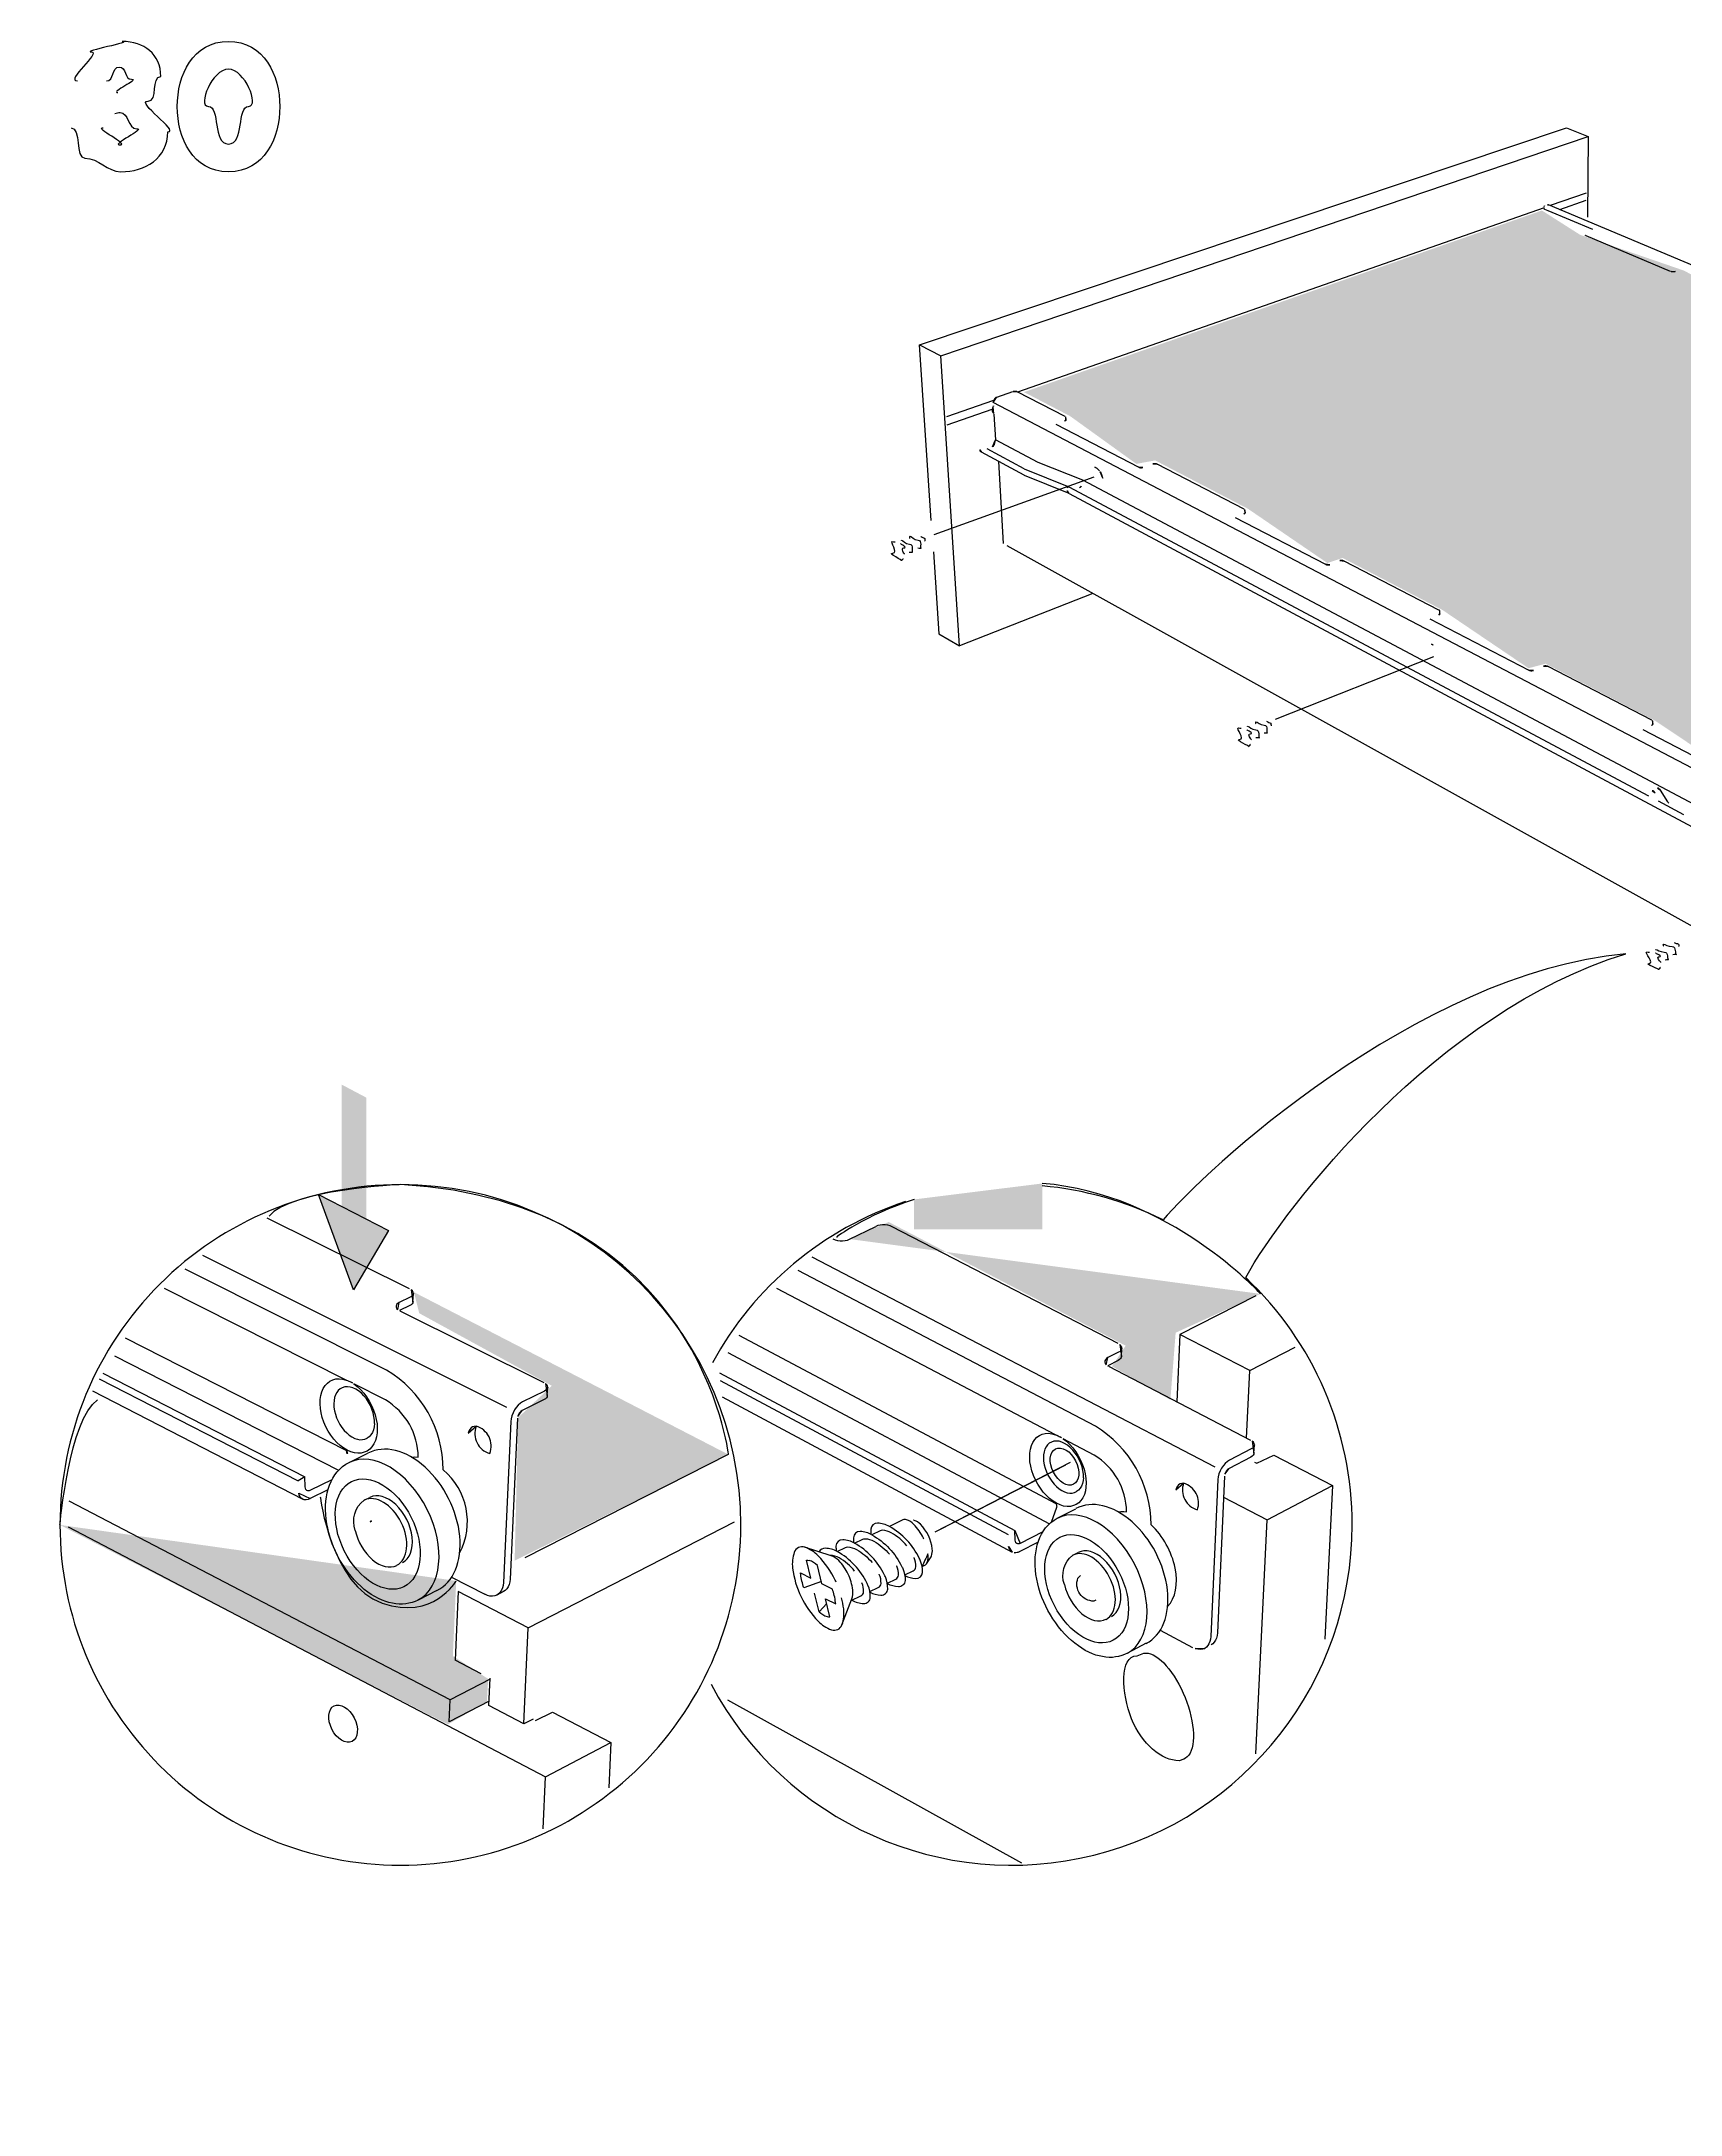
# Model space of a CAD drawing. Header units: metres. Extents: x -27.1 to 47.9, y -10.7 to 6.6.
# Drawn here: x 12.85 to 14.685, y -10.209 to -7.887 of the extents above; entities that cross this region are included whole.
import ezdxf

# ---------------------------------------------------------------- set-up
doc = ezdxf.new("R2010")
doc.units = ezdxf.units.M
doc.header["$MEASUREMENT"] = 0
doc.layers.add('PDF_Working_Num_Penna__1_Num_Penna__1_Num_Penna__1_Num_Penna__1_Num_Penna__1_Num_Penna__1', color=7, linetype='Continuous', lineweight=18, true_color=0xd1d2d4)
doc.layers.add('PDF_Working_Num_Penna__255_Num_Penna__255_Num_Penna__255_Num_Penna__255_Num_Penna__255_Num_Penna__255', color=255, linetype='Continuous', lineweight=18)
doc.layers.add('PDF_Working_Num_Penna__7_Num_Penna__7_Num_Penna__7_Num_Penna__7_Num_Penna__7_Num_Penna__7', color=7, linetype='Continuous', lineweight=18)
doc.styles.add('GENERATED_STYLE_1', font='Arial')

msp = doc.modelspace()

# ---------------------------------------------------------------- hatches: boundary and pattern name
at = {"layer": 'PDF_Working_Num_Penna__1_Num_Penna__1_Num_Penna__1_Num_Penna__1_Num_Penna__1_Num_Penna__1', "linetype": 'Continuous', "lineweight": 18, "true_color": 0xd1d2d4}
for points in [[(13.9496, -8.2796), (14.0012, -8.3065), (14.0754, -8.36), (14.0965, -8.3561), (14.2002, -8.4102), (14.2893, -8.4711), (14.3063, -8.4654), (14.4182, -8.5237), (14.5145, -8.5889), (14.5336, -8.5838), (14.6565, -8.6479), (14.7637, -8.7196), (14.7824, -8.7135), (14.8747, -8.7608), (14.8906, -8.7773), (14.8906, -8.7566), (15.4567, -8.4679), (15.3709, -8.4317), (15.2279, -8.3821), (15.1269, -8.3286), (15.1097, -8.332), (14.9984, -8.2843), (14.9, -8.2328), (14.7756, -8.1911), (14.6888, -8.1436), (14.5722, -8.1034), (14.5295, -8.0762)], [(13.9701, -9.166), (13.8266, -9.1839), (13.8266, -9.2174), (13.9701, -9.2174)], [(13.7535, -9.2282), (13.8623, -9.2427), (13.7981, -9.2092)], [(13.8623, -9.2427), (14.0634, -9.3477), (14.0482, -9.3708), (14.1135, -9.4084), (14.1194, -9.3332), (14.2144, -9.2897)], [(13.2665, -9.2877), (13.2725, -9.3114), (13.4209, -9.3926), (13.3833, -9.4282), (13.3793, -9.5885), (13.6188, -9.4697)], [(13.3139, -9.6112), (12.8702, -9.5485), (13.3046, -9.7719), (13.3481, -9.747), (13.3497, -9.721), (13.3101, -9.6953)]]:
    msp.add_hatch(color=254, dxfattribs=at).paths.add_polyline_path(points)
at = {"layer": 'PDF_Working_Num_Penna__7_Num_Penna__7_Num_Penna__7_Num_Penna__7_Num_Penna__7_Num_Penna__7', "linetype": 'Continuous', "lineweight": 18}
for points in [[(13.1857, -9.231), (13.2133, -9.2457), (13.2133, -9.0699), (13.1857, -9.0553)], [(13.1857, -9.231), (13.2133, -9.2457), (13.2133, -9.0699), (13.1857, -9.0553)], [(13.1988, -9.2853), (13.2381, -9.2187), (13.1597, -9.1782)], [(13.1988, -9.2853), (13.2381, -9.2187), (13.1597, -9.1782)]]:
    msp.add_hatch(color=7, dxfattribs=at).paths.add_polyline_path(points)

# ---------------------------------------------------------------- linework, layer by layer
at = {"layer": 'PDF_Working_Num_Penna__255_Num_Penna__255_Num_Penna__255_Num_Penna__255_Num_Penna__255_Num_Penna__255', "color": 255, "linetype": 'Continuous', "lineweight": 18, "flags": 128}
for points in [[(14.0278, -8.375), (13.8485, -8.4396)], [(14.408, -8.5763), (14.2308, -8.6463)], [(13.8555, -9.5535), (13.9964, -9.4811)]]:
    msp.add_lwpolyline(points, dxfattribs=at)
msp.add_lwpolyline([(13.1988, -9.2853), (13.1597, -9.1782), (13.2381, -9.2187)], close=True, dxfattribs=at)
at = {"layer": 'PDF_Working_Num_Penna__7_Num_Penna__7_Num_Penna__7_Num_Penna__7_Num_Penna__7_Num_Penna__7', "color": 7, "linetype": 'Continuous', "lineweight": 18, "flags": 128}
for points in [[(13.8458, -8.4235), (13.8326, -8.2265), (14.5571, -7.9836)], [(14.5571, -7.9836), (14.5814, -7.9934)], [(13.8326, -8.2265), (13.8564, -8.2388), (14.5814, -7.9934)], [(14.5814, -7.9934), (14.5806, -8.0838)], [(14.5792, -8.0566), (14.5389, -8.0707)], [(14.5319, -8.0732), (13.9424, -8.2795)], [(14.5863, -8.0976), (14.5366, -8.0767), (14.5327, -8.075)], [(15.4712, -8.4625), (14.537, -8.0699)], [(14.5495, -8.0752), (14.5791, -8.0648)], [(14.6736, -8.1445), (14.579, -8.1045)], [(13.8774, -8.5638), (13.8564, -8.2388)], [(13.9155, -8.2889), (13.8629, -8.3073)], [(13.9368, -8.2792), (13.9189, -8.2855)], [(13.9956, -8.3071), (13.942, -8.2793)], [(13.8635, -8.3163), (13.9141, -8.2986)], [(14.9075, -8.8106), (13.9151, -8.2914)], [(13.9159, -8.3043), (13.9176, -8.333)], [(13.9653, -8.3584), (13.9176, -8.333)], [(13.9854, -8.3155), (14.0781, -8.3638)], [(13.9499, -8.3727), (13.902, -8.347)], [(13.9499, -8.3655), (13.9082, -8.3432)], [(13.9267, -8.449), (13.9213, -8.3574)], [(14.8471, -8.8195), (14.0154, -8.3784), (13.9653, -8.3584)], [(14.0278, -8.375), (13.8485, -8.4396)], [(13.9499, -8.3655), (13.9999, -8.3857), (13.9975, -8.3868)], [(14.0001, -8.393), (13.9502, -8.3729), (13.9499, -8.3727)], [(14.1961, -8.4109), (14.0986, -8.3603)], [(13.9999, -8.3857), (14.6489, -8.732)], [(14.0001, -8.393), (14.8308, -8.8377)], [(14.1859, -8.4199), (14.287, -8.4725)], [(14.9373, -8.9932), (14.9214, -9.0021), (13.9309, -8.4519)], [(13.8482, -8.4585), (13.8543, -8.5503), (13.8774, -8.5638)], [(14.4153, -8.5279), (14.4152, -8.525), (14.4152, -8.5246), (14.415, -8.5243), (14.4146, -8.524), (14.4142, -8.5238), (14.308, -8.4688)], [(14.0268, -8.5051), (13.8774, -8.5638)], [(14.4041, -8.5335), (14.5147, -8.591)], [(14.408, -8.5763), (14.2308, -8.6463)], [(14.6524, -8.647), (14.5363, -8.5869)], [(14.6424, -8.6575), (14.7639, -8.7208), (14.7647, -8.7211), (14.7656, -8.7213), (14.7665, -8.7215), (14.7675, -8.7215), (14.7685, -8.7214), (14.7693, -8.7212), (14.7701, -8.7209)], [(14.6716, -8.7399), (14.6711, -8.7396), (14.6707, -8.7392), (14.6703, -8.7387), (14.6622, -8.7255)], [(14.6595, -8.7376), (14.688, -8.7528)], [(13.2617, -9.2841), (13.1023, -9.2049)], [(13.7542, -9.2285), (13.7836, -9.2141)], [(13.8021, -9.2145), (13.7998, -9.2135), (13.7972, -9.2128), (13.7943, -9.2124), (13.7913, -9.2124), (13.7885, -9.2127), (13.7859, -9.2132), (13.7836, -9.2141)], [(14.055, -9.3454), (13.8021, -9.2145)], [(13.7357, -9.2282), (13.738, -9.2291), (13.7407, -9.2298), (13.7436, -9.2302), (13.7465, -9.2303), (13.7493, -9.23), (13.752, -9.2294), (13.7542, -9.2285)], [(13.3706, -9.4171), (13.0301, -9.2468)], [(14.1637, -9.4839), (13.7124, -9.2485)], [(13.2659, -9.2891), (13.2656, -9.2903), (13.2649, -9.2914), (13.2638, -9.2925), (13.2622, -9.2934), (13.2501, -9.2992)], [(13.2655, -9.2985), (13.2652, -9.2997), (13.2645, -9.3008), (13.2633, -9.3018), (13.2618, -9.3027), (13.2502, -9.3084)], [(13.2506, -9.3086), (13.412, -9.389)], [(14.2092, -9.2919), (14.124, -9.3353), (14.1207, -9.4105)], [(12.9433, -9.3389), (13.1911, -9.4651)], [(13.6179, -9.3555), (13.9782, -9.5471)], [(13.6302, -9.3361), (13.9853, -9.5245)], [(14.0591, -9.3506), (14.0589, -9.3519), (14.0582, -9.353), (14.0571, -9.3541), (14.0555, -9.355), (14.0436, -9.3611)], [(14.2024, -9.3756), (14.124, -9.3353)], [(14.1989, -9.4512), (14.2024, -9.3756), (14.2533, -9.3495)], [(12.9183, -9.3786), (13.1444, -9.4945)], [(12.9311, -9.359), (13.1822, -9.4873)], [(13.6085, -9.3781), (13.9392, -9.5546)], [(14.0588, -9.3598), (14.0585, -9.361), (14.0578, -9.3622), (14.0566, -9.3633), (14.0552, -9.3642), (14.0433, -9.3703)], [(14.0441, -9.3707), (14.2033, -9.4534)], [(12.9065, -9.3984), (13.142, -9.5196)], [(12.9143, -9.3848), (13.1369, -9.499)], [(13.4158, -9.4037), (13.4156, -9.405), (13.4149, -9.406), (13.4137, -9.4071), (13.4123, -9.408), (13.3878, -9.4202)], [(13.4163, -9.3943), (13.416, -9.3954), (13.4153, -9.3966), (13.4141, -9.3977), (13.4127, -9.3986), (13.3882, -9.4107)], [(13.6093, -9.3869), (13.9318, -9.5591)], [(13.3882, -9.4107), (13.3857, -9.4122), (13.3834, -9.4143), (13.3811, -9.4168), (13.3792, -9.4197), (13.3776, -9.4229), (13.3763, -9.4262), (13.3754, -9.4295), (13.375, -9.4327)], [(13.6117, -9.4051), (13.9365, -9.579)], [(13.2223, -9.435), (13.222, -9.4386), (13.2212, -9.442), (13.22, -9.445), (13.2184, -9.4476), (13.2164, -9.4497), (13.2141, -9.4513)], [(13.375, -9.4327), (13.3669, -9.6129), (13.3665, -9.6162), (13.3658, -9.619), (13.3646, -9.6216), (13.3632, -9.6239), (13.3614, -9.6257), (13.3594, -9.627)], [(13.3825, -9.429), (13.3742, -9.6092), (13.3739, -9.6124), (13.3732, -9.6153), (13.3721, -9.6179), (13.3707, -9.6201), (13.3688, -9.6219), (13.3668, -9.6232)], [(13.2922, -9.6219), (13.2711, -9.6326), (13.2678, -9.6341), (13.2644, -9.6353), (13.2609, -9.6361), (13.2573, -9.6368), (13.2536, -9.6371), (13.2499, -9.6371), (13.2462, -9.6367), (13.2424, -9.6361), (13.2386, -9.6353), (13.2349, -9.6341), (13.2308, -9.6327), (13.2268, -9.6308), (13.2228, -9.6287), (13.2188, -9.6263), (13.2149, -9.6237), (13.211, -9.6207), (13.2072, -9.6172), (13.2033, -9.6137), (13.1997, -9.6099), (13.1961, -9.6058), (13.1928, -9.6016), (13.1896, -9.5971), (13.1865, -9.5926), (13.1837, -9.5878), (13.1811, -9.5829), (13.1786, -9.5779), (13.1765, -9.5729), (13.1745, -9.5678), (13.1727, -9.5626), (13.1713, -9.5575), (13.17, -9.5523), (13.169, -9.5471), (13.1682, -9.542), (13.1678, -9.5369), (13.1675, -9.5318), (13.1676, -9.5268), (13.168, -9.522), (13.1685, -9.5172), (13.1694, -9.5127), (13.1706, -9.5083), (13.172, -9.5041), (13.1737, -9.4999), (13.1758, -9.4961), (13.178, -9.4925), (13.1805, -9.4892), (13.1835, -9.486), (13.1867, -9.4832), (13.1902, -9.4806), (13.194, -9.4786), (13.2151, -9.4681)], [(13.391, -9.5851), (13.6186, -9.4694)], [(14.2071, -9.4681), (14.2068, -9.4693), (14.2061, -9.4705), (14.205, -9.4716), (14.2035, -9.4725), (14.1793, -9.4851)], [(14.2076, -9.4589), (14.2073, -9.4601), (14.2066, -9.4613), (14.2054, -9.4624), (14.204, -9.4633), (14.1797, -9.4759)], [(14.2077, -9.4781), (14.2103, -9.4794), (14.2295, -9.4704)], [(14.2295, -9.4704), (14.2949, -9.5043)], [(13.1507, -9.5097), (13.1492, -9.5102), (13.1478, -9.5102), (13.1466, -9.5098), (13.1456, -9.5088), (13.145, -9.5074), (13.1448, -9.5057), (13.1444, -9.4945), (13.1369, -9.499)], [(13.8501, -9.5563), (14.0018, -9.4783)], [(14.0162, -9.4956), (14.0158, -9.4989), (14.0151, -9.5022), (14.0139, -9.505), (14.0125, -9.5075), (14.0107, -9.5095), (14.0085, -9.5111)], [(14.1741, -9.4938), (14.1661, -9.6695), (14.1658, -9.6725), (14.1651, -9.6753), (14.1641, -9.6777), (14.1627, -9.6799), (14.1611, -9.6816), (14.1591, -9.6828)], [(14.1797, -9.4759), (14.1773, -9.4774), (14.175, -9.4795), (14.1728, -9.482), (14.1709, -9.4849), (14.1692, -9.488), (14.1679, -9.4912), (14.1671, -9.4946), (14.1667, -9.4977)], [(13.1703, -9.5092), (13.1504, -9.519)], [(13.1748, -9.4978), (13.1507, -9.5097)], [(14.1668, -9.4977), (14.1588, -9.6734), (14.1584, -9.6765), (14.1578, -9.6791), (14.1567, -9.6816), (14.1554, -9.6837), (14.1538, -9.6854), (14.1519, -9.6868)], [(14.173, -9.5173), (14.2217, -9.5428)], [(14.2217, -9.5428), (14.2949, -9.5043)], [(14.2949, -9.5043), (14.2863, -9.6764)], [(13.3072, -9.7445), (12.8806, -9.5217)], [(14.0863, -9.6811), (14.0654, -9.6922), (14.0623, -9.6937), (14.059, -9.6949), (14.0555, -9.6958), (14.0522, -9.6964), (14.0485, -9.6968), (14.045, -9.6968), (14.0413, -9.6965), (14.0376, -9.696), (14.0339, -9.6953), (14.0302, -9.6942), (14.0262, -9.6928), (14.0223, -9.691), (14.0182, -9.689), (14.0144, -9.6867), (14.0105, -9.6841), (14.0066, -9.6811), (14.0027, -9.6779), (13.999, -9.6744), (13.9953, -9.6707), (13.9917, -9.6667), (13.9884, -9.6626), (13.9851, -9.6583), (13.982, -9.6538), (13.9791, -9.6491), (13.9764, -9.6443), (13.974, -9.6395), (13.9717, -9.6346), (13.9697, -9.6296), (13.9678, -9.6244), (13.9663, -9.6193), (13.965, -9.6143), (13.9638, -9.6092), (13.963, -9.6041), (13.9624, -9.599), (13.9621, -9.5941), (13.962, -9.5892), (13.9622, -9.5844), (13.9627, -9.5798), (13.9635, -9.5752), (13.9644, -9.5708), (13.9658, -9.5666), (13.9674, -9.5625), (13.9693, -9.5587), (13.9714, -9.5551), (13.9738, -9.5518), (13.9766, -9.5487), (13.9798, -9.5458), (13.9832, -9.5432), (13.9868, -9.5411), (14.0077, -9.5303)], [(13.9853, -9.5245), (13.9857, -9.5253), (13.986, -9.526), (13.9861, -9.5268), (13.9862, -9.5275), (13.9861, -9.5282), (13.986, -9.529), (13.9799, -9.5457)], [(14.2092, -9.805), (14.2217, -9.5428)], [(12.8793, -9.5505), (13.414, -9.8308)], [(13.3896, -9.7714), (13.3946, -9.6636), (13.6254, -9.545)], [(13.9708, -9.5561), (13.9454, -9.5692)], [(13.9653, -9.5678), (13.9451, -9.5783)], [(13.3086, -9.6069), (13.346, -9.6262)], [(13.3162, -9.6232), (13.3128, -9.7)], [(13.3946, -9.6636), (13.3162, -9.6232)], [(13.3668, -9.6232), (13.3594, -9.627), (13.357, -9.6279), (13.3544, -9.6283), (13.3517, -9.6281), (13.3488, -9.6274), (13.346, -9.6262)], [(13.7201, -9.6457), (13.7152, -9.625)], [(14.1019, -9.6664), (14.1382, -9.6858)], [(13.3418, -9.7151), (13.3128, -9.7)], [(14.0762, -9.695), (14.0818, -9.6927), (14.0837, -9.6921), (14.0861, -9.692), (14.0887, -9.6922), (14.0914, -9.6929), (14.0942, -9.6941), (14.0971, -9.6957), (14.1, -9.6978), (14.103, -9.7002), (14.106, -9.7031), (14.1089, -9.7063), (14.1119, -9.7098), (14.1148, -9.7137), (14.1176, -9.7179), (14.1204, -9.7223), (14.123, -9.727), (14.1254, -9.7318), (14.1278, -9.7368), (14.1299, -9.7419), (14.1319, -9.7471), (14.1336, -9.7523), (14.1351, -9.7575), (14.1364, -9.7627), (14.1375, -9.7678), (14.1383, -9.7728), (14.1389, -9.7776), (14.1392, -9.7822), (14.1392, -9.7866), (14.139, -9.7907), (14.1385, -9.7946), (14.1378, -9.7981), (14.1368, -9.8012), (14.1356, -9.804), (14.1341, -9.8064), (14.1324, -9.8083), (14.1305, -9.8098), (14.1284, -9.8109), (14.1235, -9.8127)], [(13.3518, -9.7214), (13.3071, -9.7445)], [(13.4, -9.766), (13.3896, -9.7714), (13.3505, -9.7509), (13.3518, -9.7203)], [(13.3061, -9.7692), (13.3071, -9.7445)], [(13.3507, -9.746), (13.3061, -9.7692)], [(13.9472, -9.9275), (13.618, -9.7446)], [(13.4026, -9.7674), (13.4218, -9.7583)], [(13.4218, -9.7583), (13.4871, -9.7923)], [(13.414, -9.8308), (13.4871, -9.7923)], [(13.4871, -9.7923), (13.4846, -9.8429)], [(13.4112, -9.8888), (13.414, -9.8308)]]:
    msp.add_lwpolyline(points, dxfattribs=at)
for points in [[(14.5319, -8.0717), (14.5319, -8.0714), (14.5321, -8.0712), (14.5325, -8.0709)], [(14.5327, -8.075), (14.5324, -8.0748), (14.5321, -8.0746), (14.5319, -8.0744)], [(14.537, -8.0699), (14.5364, -8.0698), (14.5359, -8.0698)], [(14.579, -8.1045), (14.5786, -8.1043), (14.5783, -8.1041), (14.5781, -8.1038)], [(14.6785, -8.1446), (14.6779, -8.1448), (14.6772, -8.1449), (14.6764, -8.145), (14.6757, -8.145), (14.6749, -8.1449), (14.6742, -8.1447)], [(13.9189, -8.2855), (13.9181, -8.2858), (13.9174, -8.2864), (13.9167, -8.287), (13.9161, -8.2878), (13.9157, -8.2886), (13.9153, -8.2895), (13.9151, -8.2905), (13.9151, -8.2914)], [(13.942, -8.2793), (13.9415, -8.2791), (13.9408, -8.2789), (13.94, -8.2788), (13.9391, -8.2788), (13.9383, -8.2789), (13.9375, -8.279)], [(13.9149, -8.2964), (13.9145, -8.2973), (13.9142, -8.2983), (13.914, -8.2992), (13.914, -8.3001), (13.9141, -8.3009), (13.9144, -8.3017), (13.9148, -8.3024), (13.9153, -8.303), (13.9156, -8.3033), (13.9158, -8.3037)], [(13.9153, -8.2948), (13.9153, -8.2954), (13.9151, -8.2959)], [(13.9965, -8.3107), (13.9965, -8.311), (13.9963, -8.3113), (13.996, -8.3116), (13.9956, -8.3118), (13.995, -8.312)], [(13.9965, -8.3107), (13.9964, -8.308), (13.9963, -8.3076), (13.996, -8.3073)], [(13.9174, -8.334), (13.9157, -8.3393), (13.9154, -8.3399), (13.915, -8.3404), (13.9145, -8.3409)], [(13.9176, -8.333), (13.9176, -8.3335)], [(13.902, -8.347), (13.9014, -8.3466), (13.901, -8.3462), (13.9006, -8.3456), (13.9004, -8.3449), (13.9002, -8.3442)], [(14.0154, -8.3784), (14.0154, -8.3789), (14.0153, -8.3795)], [(14.029, -8.3637), (14.0293, -8.3638), (14.0297, -8.364), (14.03, -8.3642), (14.0303, -8.3643), (14.0306, -8.3645)], [(14.031, -8.3648), (14.0318, -8.3654), (14.0326, -8.3662), (14.0334, -8.367), (14.0341, -8.3679)], [(14.0348, -8.369), (14.0356, -8.3702), (14.0362, -8.3716), (14.0368, -8.373), (14.0373, -8.3744), (14.0377, -8.3759)], [(14.0781, -8.3638), (14.0787, -8.364), (14.0794, -8.3642), (14.0802, -8.3643), (14.081, -8.3643), (14.0819, -8.3642), (14.0827, -8.3641)], [(14.0986, -8.3603), (14.098, -8.3601), (14.0972, -8.3599), (14.0964, -8.3598), (14.0956, -8.3598), (14.0947, -8.3599), (14.0939, -8.36)], [(13.9999, -8.393), (13.9994, -8.3926), (13.9989, -8.3921), (13.9985, -8.3915), (13.9982, -8.3909), (13.9981, -8.3901)], [(14.0136, -8.3849), (14.0133, -8.3856), (14.0129, -8.3861), (14.0124, -8.3866), (14.0119, -8.3869)], [(14.1971, -8.4147), (14.197, -8.4151), (14.1967, -8.4155), (14.1963, -8.4158), (14.1956, -8.4161)], [(14.1971, -8.4147), (14.197, -8.4119), (14.1969, -8.4115), (14.1966, -8.4111)], [(14.287, -8.4725), (14.2876, -8.4728), (14.2884, -8.473), (14.2893, -8.4731), (14.2902, -8.4731), (14.291, -8.473), (14.2919, -8.4729)], [(14.308, -8.4688), (14.3074, -8.4685), (14.3066, -8.4683), (14.3057, -8.4682), (14.3048, -8.4682), (14.304, -8.4683), (14.3031, -8.4684)], [(14.4153, -8.5279), (14.4152, -8.5283), (14.4149, -8.5286), (14.4145, -8.529), (14.4139, -8.5293)], [(14.4058, -8.5619), (14.4063, -8.5621), (14.4067, -8.5622), (14.407, -8.5624), (14.4074, -8.5626), (14.4078, -8.5628)], [(14.5147, -8.591), (14.5154, -8.5913), (14.5162, -8.5915), (14.5171, -8.5917), (14.5181, -8.5917), (14.519, -8.5916), (14.5199, -8.5914)], [(14.5363, -8.5869), (14.5356, -8.5866), (14.5347, -8.5864), (14.5338, -8.5863), (14.5329, -8.5863), (14.532, -8.5864), (14.5312, -8.5866)], [(14.6535, -8.6515), (14.6534, -8.6519), (14.6532, -8.6523), (14.6528, -8.6526), (14.6522, -8.6529)], [(14.6535, -8.6515), (14.6536, -8.6485), (14.6535, -8.6481), (14.6533, -8.6477), (14.6529, -8.6473)], [(14.6562, -8.7283), (14.6557, -8.7276), (14.6552, -8.727), (14.6546, -8.7266), (14.654, -8.7262), (14.6534, -8.7261), (14.6528, -8.7261)], [(14.6622, -8.7255), (14.6617, -8.7248), (14.6611, -8.7242), (14.6605, -8.7237), (14.66, -8.7234), (14.6594, -8.7232), (14.6588, -8.7232)], [(13.1988, -9.2853), (13.1597, -9.1782), (13.2381, -9.2187)], [(13.2654, -9.2985), (13.2659, -9.2891), (13.2656, -9.2877), (13.2648, -9.2864), (13.2635, -9.2852)], [(13.2501, -9.2992), (13.2484, -9.3003), (13.2471, -9.3016), (13.2465, -9.303), (13.2465, -9.3044), (13.2471, -9.3059), (13.2484, -9.3072)], [(13.2502, -9.3084), (13.2505, -9.3084)], [(14.0588, -9.3598), (14.0591, -9.3506), (14.059, -9.3492), (14.0582, -9.3479), (14.0568, -9.3465)], [(14.0436, -9.3611), (14.0419, -9.3622), (14.0407, -9.3634), (14.0401, -9.3648), (14.04, -9.3662), (14.0406, -9.3677), (14.0417, -9.369)], [(14.0433, -9.3703), (14.0437, -9.3705)], [(13.1906, -9.3862), (13.1922, -9.3867), (13.1936, -9.3874), (13.1949, -9.388), (13.1962, -9.3887), (13.1977, -9.3895)], [(13.4158, -9.4037), (13.4163, -9.3943), (13.416, -9.3928), (13.4152, -9.3914), (13.4139, -9.3901)], [(13.3878, -9.4202), (13.3862, -9.4213), (13.3848, -9.4229), (13.3837, -9.4249), (13.3828, -9.4269)], [(13.9848, -9.4474), (13.9863, -9.448), (13.9877, -9.4486), (13.9891, -9.4493), (13.9903, -9.45), (13.9917, -9.4509)], [(13.1911, -9.4651), (13.1915, -9.466), (13.1917, -9.4667), (13.1919, -9.4674), (13.192, -9.4681), (13.1919, -9.4688)], [(14.2071, -9.4681), (14.2076, -9.4589), (14.2073, -9.4574), (14.2065, -9.4559), (14.2051, -9.4546)], [(14.1793, -9.4851), (14.1778, -9.4862), (14.1763, -9.4878), (14.1752, -9.4897), (14.1745, -9.4918)], [(13.1504, -9.519), (13.1481, -9.5199), (13.1459, -9.5204), (13.1438, -9.5202), (13.142, -9.5196), (13.1404, -9.5185), (13.1392, -9.517), (13.1382, -9.515), (13.1376, -9.5128)], [(13.2192, -9.544), (13.2175, -9.5452)], [(13.9454, -9.5692), (13.944, -9.5697), (13.9426, -9.5698), (13.9414, -9.5694), (13.9404, -9.5684), (13.9399, -9.5671), (13.9396, -9.5654), (13.9392, -9.5546)], [(13.9365, -9.579), (13.9351, -9.5779), (13.9339, -9.5764), (13.933, -9.5746), (13.9324, -9.5725)], [(13.9451, -9.5783), (13.9427, -9.5792), (13.9405, -9.5797), (13.9384, -9.5796)], [(14.1519, -9.6868), (14.1495, -9.6877), (14.1468, -9.688), (14.1441, -9.6878), (14.1411, -9.687)]]:
    msp.add_lwpolyline(points, close=True, dxfattribs=at)
for points in [[(13.2514, -9.1673, 0.414214), (12.8702, -9.5484, 0.41422), (13.2514, -9.9296, 0.414217), (13.6326, -9.5484, 0.414211)], [(13.3363, -9.438, 0.443886), (13.3515, -9.4684, 0.440173), (13.3363, -9.438), (13.3341, -9.4381), (13.3322, -9.4387), (13.3305, -9.4399), (13.329, -9.4415), (13.3279, -9.4434), (13.3272, -9.4458)], [(14.1283, -9.5018, 0.434909), (14.1437, -9.5315, 0.43458), (14.1283, -9.5018), (14.1262, -9.5019), (14.1243, -9.5025), (14.1227, -9.5035), (14.1213, -9.505), (14.1203, -9.5069), (14.1196, -9.5092)], [(13.719, -9.6563, 0.116228), (13.734, -9.6659, 0.413028), (13.7458, -9.6604), (13.7568, -9.6313, 0.117043), (13.7579, -9.6214, 0.080627), (13.7527, -9.6036, 0.08011), (13.7421, -9.5884, 0.115752), (13.7337, -9.583), (13.704, -9.5734, 0.41489), (13.6924, -9.5792, 0.116508), (13.6905, -9.5969, 0.162671)], [(13.8355, -9.5951), (13.8384, -9.5937, 0.198282), (13.8411, -9.5907, 0.116242), (13.8421, -9.5809, 0.007204)]]:
    msp.add_lwpolyline(points, format="xyb", close=True, dxfattribs=at)
for points in [[(13.3177, -9.58, 0.355213), (13.2991, -9.4867, 0.26587), (13.2359, -9.3752), (13.0105, -9.2619)], [(14.0919, -9.5483, 0.259952), (14.0295, -9.4379), (13.6968, -9.2636)], [(13.2639, -9.4726), (13.2675, -9.4723), (13.2713, -9.4726, 0.263335), (13.2346, -9.4085), (13.1992, -9.3905), (13.2031, -9.3935), (13.2068, -9.3969), (13.2104, -9.4008), (13.2136, -9.4051), (13.2166, -9.4098), (13.2192, -9.4147), (13.2214, -9.4198), (13.2231, -9.425), (13.2244, -9.4303), (13.2252, -9.4354), (13.2254, -9.4405), (13.2253, -9.4453), (13.2245, -9.4498), (13.2234, -9.4539), (13.2217, -9.4577), (13.2195, -9.4609), (13.217, -9.4635), (13.2141, -9.4657), (13.2109, -9.4671), (13.2074, -9.468), (13.2037, -9.4682), (13.1999, -9.4677), (13.1959, -9.4666), (13.1919, -9.4649), (13.1879, -9.4625), (13.184, -9.4596), (13.1803, -9.4562), (13.1767, -9.4523), (13.1734, -9.4481), (13.1705, -9.4434), (13.1679, -9.4386), (13.1657, -9.4335), (13.1639, -9.4283), (13.1626, -9.4231), (13.1618, -9.418), (13.1614, -9.413), (13.1616, -9.4081), (13.1622, -9.4036), (13.1634, -9.3994), (13.165, -9.3956), (13.1671, -9.3924), (13.1696, -9.3896), (13.1724, -9.3875), (13.1756, -9.3859), (13.1791, -9.385), (13.1828, -9.3848), (13.1866, -9.3851), (13.1906, -9.3862), (12.9872, -9.2836)], [(13.5992, -9.727, 0.781754), (14.317, -9.5485, 0.206964), (14.1978, -9.2715)], [(14.0552, -9.534), (14.0581, -9.5336), (14.0613, -9.5336), (14.0644, -9.5338, 0.257616), (14.0283, -9.4703), (13.9933, -9.4519), (13.9972, -9.4548), (14.0008, -9.4583), (14.0043, -9.4622), (14.0076, -9.4666), (14.0104, -9.4712), (14.013, -9.476), (14.0152, -9.4811), (14.0169, -9.4862), (14.0181, -9.4913), (14.019, -9.4965), (14.0192, -9.5014), (14.019, -9.5061), (14.0183, -9.5104), (14.0172, -9.5145), (14.0156, -9.518), (14.0134, -9.5211), (14.011, -9.5236), (14.0081, -9.5256), (14.0049, -9.5269), (14.0015, -9.5277), (13.9978, -9.5279), (13.994, -9.5273), (13.9901, -9.526), (13.9861, -9.5242), (13.9822, -9.5219), (13.9783, -9.519), (13.9747, -9.5156), (13.9711, -9.5117), (13.9679, -9.5074), (13.965, -9.5028), (13.9625, -9.498), (13.9602, -9.493), (13.9585, -9.4878), (13.9572, -9.4827), (13.9563, -9.4777), (13.956, -9.4728), (13.9562, -9.468), (13.9568, -9.4636), (13.958, -9.4596), (13.9596, -9.456), (13.9616, -9.4529), (13.9641, -9.4502), (13.9668, -9.4482), (13.97, -9.4467), (13.9734, -9.446), (13.9771, -9.4458), (13.9808, -9.4463), (13.9848, -9.4474), (13.673, -9.2835)], [(13.2008, -9.5547, -0.32384), (13.2108, -9.5207), (13.2171, -9.5177)], [(13.8374, -9.5642, 0.003169), (13.8369, -9.5632, 0.080534), (13.8263, -9.5479, 0.115618), (13.818, -9.5426, 0.196881), (13.814, -9.5428), (13.7989, -9.5503, 0.116579), (13.7856, -9.5465, 0.411832), (13.7781, -9.5534, 0.046589), (13.7784, -9.5591)], [(13.8405, -9.5919), (13.8455, -9.5844, 0.052621), (13.846, -9.5834, 0.116078), (13.8469, -9.5753, 0.162279), (13.8337, -9.5478, 0.116032), (13.8268, -9.5434)], [(13.7599, -9.569, 0.116935), (13.7467, -9.5652, 0.413468), (13.7391, -9.5722, 0.049114), (13.7394, -9.5778)], [(13.7794, -9.5596, 0.116272), (13.7662, -9.5559, 0.41333), (13.7586, -9.5628, 0.046767), (13.7589, -9.5684)], [(13.7772, -9.6239, 0.106536), (13.7894, -9.6272, 0.414549), (13.797, -9.6203, 0.115805), (13.7944, -9.6067, 0.007005), (13.7934, -9.6046, 0.154727), (13.7597, -9.5689), (13.7691, -9.5644, -0.126456), (13.7717, -9.5639, -0.1164), (13.7815, -9.5667, -0.09581), (13.7989, -9.5814)], [(13.8184, -9.572, 0.096198), (13.801, -9.5573, 0.1164), (13.7911, -9.5545, 0.126322), (13.7886, -9.5551), (13.7792, -9.5596, -0.154776), (13.8129, -9.5953, -0.011155), (13.8139, -9.5974, -0.116367), (13.8164, -9.6109, -0.414794), (13.8089, -9.6178, -0.105917), (13.7967, -9.6146)], [(13.8162, -9.6053, 0.106049), (13.8284, -9.6085, 0.413466), (13.8359, -9.6016, 0.116687), (13.8334, -9.588, 0.00953), (13.8324, -9.5859, 0.154933), (13.7989, -9.5503)], [(13.7228, -9.6119), (13.7031, -9.6188, -0.053814), (13.6996, -9.6041, -0.020448), (13.6994, -9.6021), (13.7111, -9.6081), (13.7062, -9.5879, -0.1133), (13.709, -9.5882)], [(13.7393, -9.6127, 0.002429), (13.7383, -9.6105, 0.080403), (13.7192, -9.5831, 0.116598), (13.7042, -9.5735)], [(13.7287, -9.6365), (13.7201, -9.6457, 0.102487), (13.7292, -9.6512, 0.118099), (13.7323, -9.6515), (13.7274, -9.6312), (13.7388, -9.637, 0.014919), (13.7386, -9.6353, 0.054527), (13.735, -9.6203), (13.7233, -9.6143), (13.7184, -9.594, 0.107342), (13.709, -9.5882)], [(13.7405, -9.5783, 0.11686), (13.7272, -9.5746, 0.301082), (13.7203, -9.5787)], [(13.76, -9.6001, 0.095677), (13.7426, -9.5854, 0.116483), (13.7327, -9.5826), (13.7323, -9.5826)], [(13.7569, -9.6328, 0.114871), (13.77, -9.6365, 0.414511), (13.7775, -9.6296, 0.116665), (13.7749, -9.6161, 0.005131), (13.774, -9.614, 0.154839), (13.7403, -9.5782), (13.7496, -9.5737, -0.124555), (13.7522, -9.5732, -0.115996), (13.762, -9.576, -0.095957), (13.7795, -9.5907)], [(13.816, -9.6045), (13.8254, -9.5999, 0.276215), (13.8285, -9.5954, 0.115623), (13.8266, -9.5853)], [(13.9948, -9.6152, -0.323183), (14.0041, -9.5825), (14.0103, -9.5794)], [(13.7561, -9.6332), (13.767, -9.628, 0.275895), (13.77, -9.6234, 0.115572), (13.7681, -9.6134)], [(13.7771, -9.6231), (13.7865, -9.6186, 0.276565), (13.7895, -9.6141, 0.115856), (13.7876, -9.604), (13.7875, -9.6038)], [(13.7966, -9.6138), (13.806, -9.6093, 0.277278), (13.809, -9.6047, 0.117592), (13.8071, -9.5947), (13.807, -9.5945)], [(14.0301, -9.6327), (14.0278, -9.6339, -0.522566), (14.01, -9.6081), (14.0112, -9.6065), (14.0128, -9.6053), (14.0129, -9.6052)], [(13.7459, -9.6602, 0.116126), (13.7477, -9.6425, 0.030705), (13.7454, -9.6301)]]:
    msp.add_lwpolyline(points, format="xyb", dxfattribs=at)
at = {"layer": 'PDF_Working_Num_Penna__7_Num_Penna__7_Num_Penna__7_Num_Penna__7_Num_Penna__7_Num_Penna__7', "color": 7, "linetype": 'Continuous', "lineweight": 18}
for centre, radius, start, end in [((13.9368, -9.5461), 0.3788, 63.5779, 84.9761), ((13.9368, -9.5493), 0.3823, 108.2766, 151.5191), ((13.8253, -9.5858), 0.00134, 21.8826, 29.5373), ((13.7669, -9.6139), 0.00134, 21.8826, 29.5373)]:
    msp.add_arc(centre, radius, start, end, dxfattribs=at)
for centre, major_axis, ratio, start_param, end_param in [((13.1996, -9.4234), (-0.0139, 0.0283), 0.63783, 6.249858, 9.463376), ((13.1996, -9.4231), (-0.014, 0.028), 0.639441, 3.986245, 6.242127), ((13.2323, -9.5557), (-0.0385, 0.077), 0.636879, 3.147421, 6.280911), ((13.2542, -9.5447), (-0.0385, 0.0769), 0.666516, 3.131887, 6.295175), ((13.9937, -9.4837), (-0.0141, 0.0278), 0.626206, 6.248898, 9.467027), ((13.9939, -9.4835), (-0.0142, 0.0276), 0.623998, 3.971632, 6.249717), ((13.229, -9.5573), (-0.0182, 0.0365), 0.637064, 3.146232, 6.281511), ((13.2356, -9.554), (-0.0182, 0.0365), 0.628369, 3.134809, 6.293839), ((14.026, -9.6167), (-0.0391, 0.0756), 0.625713, 3.146863, 6.285622), ((14.0476, -9.6054), (-0.0392, 0.0755), 0.656296, 3.132129, 6.296245), ((13.2292, -9.5568), (-0.018, 0.0371), 0.637475, 1.21758, 3.147166), ((14.0748, -9.59), (-0.0295, 0.0545), 0.635312, 3.335811, 5.192203), ((14.0227, -9.6184), (-0.0186, 0.0359), 0.625913, 3.146747, 6.282373), ((14.029, -9.6151), (-0.0185, 0.0358), 0.623398, 3.143269, 6.291493), ((14.0231, -9.6171), (-0.0181, 0.0372), 0.631503, 1.223105, 3.150299)]:
    msp.add_ellipse(centre, major_axis=major_axis, ratio=ratio, start_param=start_param, end_param=end_param, dxfattribs=at)
for centre, major_axis, ratio in [((13.995, -9.4831), (-0.0101, 0.0198), 0.627245), ((13.226, -9.5588), (-0.0293, 0.0589), 0.63611), ((14.0197, -9.62), (-0.0299, 0.0577), 0.626222), ((13.1872, -9.771), (-0.0101, 0.0199), 0.627001)]:
    msp.add_ellipse(centre, major_axis=major_axis, ratio=ratio, dxfattribs=at)
for points in [[(12.9399, -7.8868), (12.9537, -7.8868), (12.8939, -7.8985), (12.9055, -7.8985)], [(12.9831, -7.9261), (12.9831, -7.9008), (12.9641, -7.8868), (12.9399, -7.8868)], [(13.0016, -7.9598), (13.0016, -7.9247), (13.0188, -7.8868), (13.0589, -7.8868)], [(13.0589, -7.8868), (13.0991, -7.8868), (13.1163, -7.9247), (13.1163, -7.9598)], [(12.9055, -7.8985), (12.917, -7.8985), (12.8754, -7.9311), (12.8897, -7.9311)], [(12.9223, -7.9311), (12.9311, -7.9311), (12.9277, -7.9155), (12.9367, -7.9155)], [(12.9367, -7.9155), (12.9445, -7.9155), (12.9422, -7.9292), (12.9505, -7.9292)], [(13.0589, -7.9179), (13.0408, -7.9179), (13.0234, -7.9596), (13.0365, -7.9596)], [(13.0813, -7.9596), (13.0944, -7.9596), (13.077, -7.9179), (13.0589, -7.9179)], [(12.9505, -7.9292), (12.9598, -7.9292), (12.9261, -7.944), (12.935, -7.944)], [(12.9689, -7.9539), (12.9803, -7.9539), (12.9723, -7.9261), (12.9831, -7.9261)], [(12.991, -7.988), (13.0048, -7.988), (12.9541, -7.9539), (12.9689, -7.9539)], [(13.0589, -8.0328), (13.0186, -8.0328), (13.0016, -7.995), (13.0016, -7.9598)], [(13.0365, -7.9596), (13.0496, -7.9596), (13.0408, -8.0018), (13.0589, -8.0018)], [(13.0589, -8.0018), (13.077, -8.0018), (13.0683, -7.9596), (13.0813, -7.9596)], [(13.1163, -7.9598), (13.1163, -7.995), (13.0993, -8.0328), (13.0589, -8.0328)], [(12.8827, -7.9835), (12.8945, -7.9835), (12.8866, -8.0176), (12.8981, -8.0176)], [(12.9374, -8.0027), (12.9485, -8.0027), (12.9078, -7.9835), (12.9186, -7.9835)], [(12.9562, -7.9846), (12.9671, -7.9846), (12.9266, -8.0027), (12.9374, -8.0027)], [(12.9315, -7.9675), (12.9335, -7.9675), (12.9354, -7.9664), (12.9376, -7.9664)], [(12.9376, -7.9664), (12.9474, -7.9664), (12.946, -7.9846), (12.9562, -7.9846)], [(12.9384, -8.0328), (12.9653, -8.0328), (12.991, -8.0176), (12.991, -7.988)], [(12.8981, -8.0176), (12.9137, -8.0176), (12.923, -8.0328), (12.9384, -8.0328)], [(13.8027, -8.46), (13.8093, -8.46), (13.7993, -8.4469), (13.802, -8.4469)], [(13.8022, -8.4468), (13.8031, -8.4468), (13.8039, -8.4475), (13.8053, -8.4475)], [(13.8152, -8.4542), (13.8196, -8.4542), (13.8114, -8.4495), (13.8114, -8.4495)], [(13.8123, -8.4458), (13.8124, -8.4458), (13.8124, -8.4456), (13.8125, -8.4456)], [(13.8125, -8.4456), (13.8145, -8.4456), (13.8164, -8.45), (13.8215, -8.45)], [(13.8214, -8.4434), (13.8225, -8.4434), (13.8212, -8.441), (13.822, -8.441)], [(13.8215, -8.45), (13.8267, -8.45), (13.8229, -8.4593), (13.8249, -8.4593)], [(13.822, -8.441), (13.8241, -8.441), (13.826, -8.4454), (13.8311, -8.4454)], [(13.8311, -8.4454), (13.8362, -8.4454), (13.8324, -8.4547), (13.8345, -8.4547)], [(13.834, -8.4412), (13.8349, -8.4412), (13.8356, -8.4429), (13.8376, -8.4429)], [(13.8376, -8.4429), (13.8396, -8.4429), (13.8381, -8.4466), (13.8389, -8.4466)], [(13.8124, -8.4686), (13.8152, -8.4686), (13.796, -8.46), (13.8027, -8.46)], [(13.8159, -8.4611), (13.8159, -8.4611), (13.8107, -8.4542), (13.8152, -8.4542)], [(13.814, -8.4658), (13.8153, -8.4658), (13.8116, -8.4685), (13.8125, -8.4685)], [(13.8249, -8.4593), (13.826, -8.4593), (13.8192, -8.4591), (13.8211, -8.4591)], [(13.8345, -8.4547), (13.8355, -8.4547), (13.8288, -8.4545), (13.8306, -8.4545)], [(14.1909, -8.6687), (14.1976, -8.6687), (14.1868, -8.6558), (14.1896, -8.6558)], [(14.1898, -8.6557), (14.1907, -8.6557), (14.1915, -8.6561), (14.1929, -8.6561)], [(14.2031, -8.6623), (14.2075, -8.6623), (14.1991, -8.6579), (14.1991, -8.6579)], [(14.1998, -8.654), (14.1999, -8.654), (14.1999, -8.6539), (14.1999, -8.6539)], [(14.1999, -8.6539), (14.202, -8.6539), (14.2041, -8.6578), (14.2093, -8.6578)], [(14.2088, -8.6512), (14.2098, -8.6512), (14.2085, -8.6488), (14.2092, -8.6488)], [(14.2092, -8.6488), (14.2113, -8.6488), (14.2134, -8.6526), (14.2185, -8.6526)], [(14.2093, -8.6578), (14.2144, -8.6578), (14.2111, -8.6669), (14.2132, -8.6669)], [(14.2185, -8.6526), (14.2236, -8.6526), (14.2203, -8.6618), (14.2224, -8.6618)], [(14.2212, -8.6483), (14.2221, -8.6483), (14.2229, -8.6499), (14.2249, -8.6499)], [(14.2249, -8.6499), (14.2269, -8.6499), (14.2256, -8.6534), (14.2265, -8.6534)], [(14.2011, -8.6769), (14.2039, -8.6769), (14.1843, -8.6687), (14.1909, -8.6687)], [(14.2043, -8.6691), (14.2043, -8.6691), (14.1987, -8.6623), (14.2031, -8.6623)], [(14.2026, -8.674), (14.2039, -8.674), (14.2004, -8.6767), (14.2013, -8.6767)], [(14.2132, -8.6669), (14.2142, -8.6669), (14.2074, -8.6669), (14.2093, -8.6669)], [(14.2224, -8.6618), (14.2234, -8.6618), (14.2167, -8.6617), (14.2186, -8.6617)], [(14.6235, -8.9087), (14.388, -8.9305), (14.1484, -9.1551), (14.1054, -9.2069)], [(14.1978, -9.2715), (14.2415, -9.1921), (14.4125, -8.9732), (14.6235, -8.9087)], [(14.6494, -8.9196), (14.6561, -8.9196), (14.644, -8.9069), (14.6468, -8.9069)], [(14.6469, -8.9067), (14.6478, -8.9067), (14.6487, -8.9069), (14.65, -8.9069)], [(14.6609, -8.912), (14.6653, -8.912), (14.6565, -8.908), (14.6565, -8.908)], [(14.6627, -8.9186), (14.6627, -8.9186), (14.6565, -8.912), (14.6609, -8.912)], [(14.6568, -8.9041), (14.6568, -8.9041), (14.6568, -8.9039), (14.6569, -8.9039)], [(14.6569, -8.9039), (14.6589, -8.9039), (14.6614, -8.9068), (14.6665, -8.9068)], [(14.6654, -8.9003), (14.6664, -8.9003), (14.6648, -8.8979), (14.6655, -8.8979)], [(14.6655, -8.8979), (14.6676, -8.8979), (14.6701, -8.9007), (14.6752, -8.9007)], [(14.6713, -8.9155), (14.6724, -8.9155), (14.6657, -8.9159), (14.6675, -8.9159)], [(14.6665, -8.9068), (14.6716, -8.9068), (14.6693, -8.9155), (14.6713, -8.9155)], [(14.68, -8.9094), (14.6811, -8.9094), (14.6743, -8.9098), (14.6762, -8.9098)], [(14.6752, -8.9007), (14.6803, -8.9007), (14.6779, -8.9094), (14.68, -8.9094)], [(14.6775, -8.8962), (14.6783, -8.8962), (14.6793, -8.8973), (14.6813, -8.8973)], [(14.6813, -8.8973), (14.6833, -8.8973), (14.6823, -8.9007), (14.6832, -8.9007)], [(14.6604, -8.9267), (14.6632, -8.9267), (14.6428, -8.9196), (14.6494, -8.9196)], [(14.6615, -8.9237), (14.6629, -8.9237), (14.6596, -8.9265), (14.6605, -8.9265)], [(13.2514, -9.1673), (13.2514, -9.1673), (13.128, -9.1729), (13.1043, -9.2026)], [(13.6188, -9.4697), (13.6188, -9.4697), (13.5865, -9.1854), (13.2514, -9.1673)], [(14.2144, -9.2897), (14.2144, -9.2897), (14.1126, -9.1772), (13.9701, -9.166)], [(13.8266, -9.1839), (13.771, -9.2019), (13.7395, -9.2263), (13.7395, -9.2263)], [(12.8702, -9.5485), (12.8702, -9.5485), (12.8807, -9.4302), (12.9123, -9.4084)], [(13.1617, -9.5172), (13.1617, -9.5172), (13.1735, -9.6162), (13.2309, -9.636)], [(13.8268, -9.5434), (13.8271, -9.5434), (13.8254, -9.5432), (13.8257, -9.5432)], [(13.2309, -9.636), (13.2883, -9.6558), (13.3139, -9.6112), (13.3139, -9.6112)], [(14.07, -9.7656), (14.0589, -9.7376), (14.0562, -9.695), (14.0762, -9.695)], [(14.1235, -9.8127), (14.1035, -9.8125), (14.0813, -9.7938), (14.07, -9.7656)]]:
    msp.add_open_spline(points, degree=3, dxfattribs=at)

# ---------------------------------------------------------------- texts
at = {"layer": 'PDF_Working_Num_Penna__7_Num_Penna__7_Num_Penna__7_Num_Penna__7_Num_Penna__7_Num_Penna__7', "color": 7, "linetype": 'Continuous', "lineweight": 18, "attachment_point": 7, "style": 'GENERATED_STYLE_1'}
for s, insert, char_height in [('\\A1;{\\pql;\\fArial|b0|i0|c0|p34;6x}', (13.8305, -9.2242), 0.0000077), ('\\A1;{\\pql;\\fArial|b0|i0|c0|p34;26}', (12.8495, -10.2089), 0.00000428)]:
    msp.add_mtext(s, dxfattribs=dict(at, insert=insert, char_height=char_height))
at = {"layer": 'PDF_Working_Num_Penna__7_Num_Penna__7_Num_Penna__7_Num_Penna__7_Num_Penna__7_Num_Penna__7', "color": 7, "linetype": 'Continuous', "lineweight": 18, "insert": (13.7421, -9.7375), "char_height": 0.00000321, "attachment_point": 7, "rotation": 25.6425, "style": 'GENERATED_STYLE_1'}
msp.add_mtext('\\A1;{\\pql;\\fArial|b0|i0|c0|p34;100365}', dxfattribs=at)

doc.saveas('drawing.dxf')
